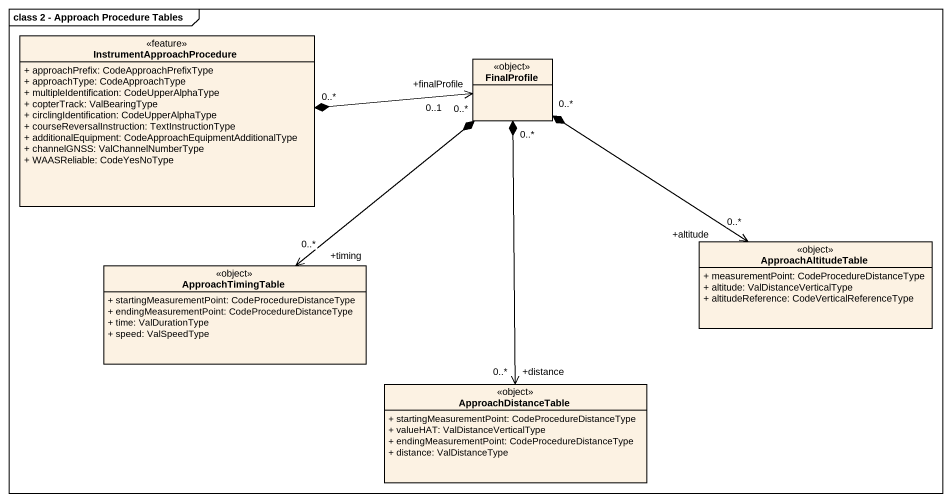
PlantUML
@startuml
mainframe class 2 - Approach Procedure Tables
hide circle
hide empty members
skinparam classAttributeIconSize 0
class InstrumentApproachProcedure <<feature>> {
  + approachPrefix: CodeApproachPrefixType
  + approachType: CodeApproachType
  + multipleIdentification: CodeUpperAlphaType
  + copterTrack: ValBearingType
  + circlingIdentification: CodeUpperAlphaType
  + courseReversalInstruction: TextInstructionType
  + additionalEquipment: CodeApproachEquipmentAdditionalType
  + channelGNSS: ValChannelNumberType
  + WAASReliable: CodeYesNoType
}
class FinalProfile <<object>>
class ApproachTimingTable <<object>> {
  + startingMeasurementPoint: CodeProcedureDistanceType
  + endingMeasurementPoint: CodeProcedureDistanceType
  + time: ValDurationType
  + speed: ValSpeedType
}
class ApproachAltitudeTable <<object>> {
  + measurementPoint: CodeProcedureDistanceType
  + altitude: ValDistanceVerticalType
  + altitudeReference: CodeVerticalReferenceType
}
class ApproachDistanceTable <<object>> {
  + startingMeasurementPoint: CodeProcedureDistanceType
  + valueHAT: ValDistanceVerticalType
  + endingMeasurementPoint: CodeProcedureDistanceType
  + distance: ValDistanceType
}
InstrumentApproachProcedure "0..*" *-right-> "+finalProfile\n0..1" FinalProfile
FinalProfile "0..*" *--> "+timing\n0..*" ApproachTimingTable
FinalProfile "0..*" *--> "+altitude\n0..*" ApproachAltitudeTable
FinalProfile "0..*" *--> "+distance\n0..*" ApproachDistanceTable
@enduml
